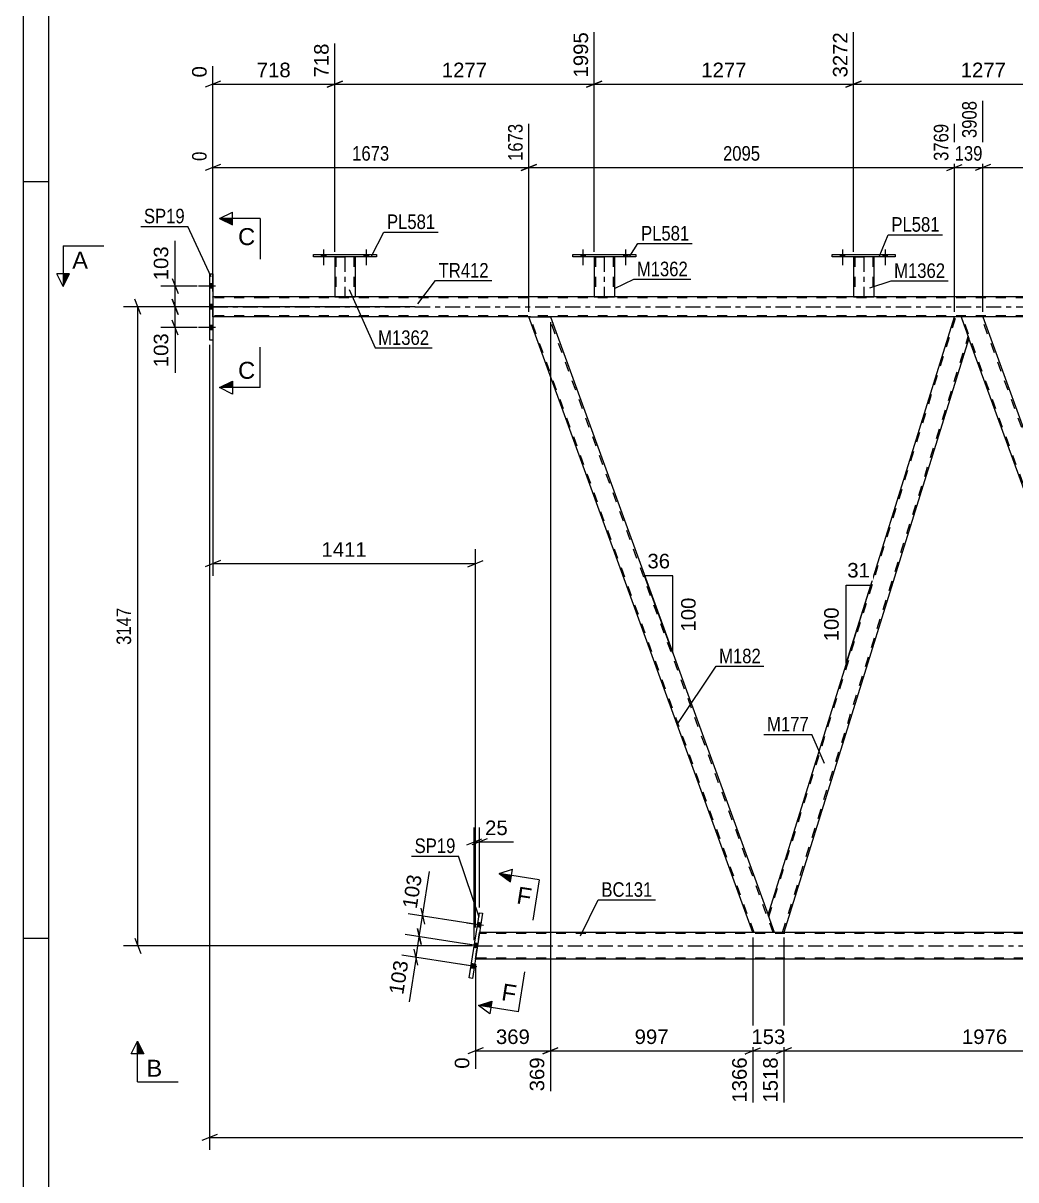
# Model space of a CAD drawing. Header units: millimetres. Extents: x 0 to 841, y 0 to 594.
# Drawn here: x 0 to 195.5, y 250.4 to 478.3 of the extents above; entities that cross this region are included whole.
import ezdxf

# ---------------------------------------------------------------- set-up
doc = ezdxf.new("R2010")
doc.units = ezdxf.units.MM
doc.linetypes.add('DXK_LINE_DOT2', pattern=[3.9198, 1.9599, -1.9599])
doc.linetypes.add('DXK_LINE_DOT3', pattern=[5.9187, 2.979, -0.9799, 0.9799, -0.9799])
doc.styles.add('Arial', font='ARIAL.TTF', dxfattribs={"height": 0.2})
doc.styles.add('Arial Narrow', font='ARIALN.TTF', dxfattribs={"height": 0.2})

# ---------------------------------------------------------------- blocks, each defined once
blk = doc.blocks.new('Unknown-203723749-1133')
at = {"color": 5, "linetype": 'Continuous'}
for p, q in [((0, 594), (0, 0)), ((5, 589), (5, 5)), ((5, 447), (0, 447)), ((5, 298), (0, 298))]:
    blk.add_line(p, q, dxfattribs=at)
blk = doc.blocks.new('Bolt-203723749-4645 - 4631')
at = {"linetype": 'Continuous'}
for points in [[(160.87, 432.24), (161.75, 432.24), (161.75, 432.72), (160.87, 432.72)], [(169.27, 432.24), (170.15, 432.24), (170.15, 432.72), (169.27, 432.72)]]:
    blk.add_hatch(color=1, dxfattribs=at).paths.add_polyline_path(points)
at = {"color": 1, "linetype": 'Continuous'}
for p, q in [((161.31, 433.72), (161.31, 430.6)), ((169.71, 433.72), (169.71, 430.6)), ((160.87, 432.72), (160.87, 432.24)), ((161.75, 432.72), (161.75, 432.24)), ((169.27, 432.72), (169.27, 432.24)), ((170.15, 432.72), (170.15, 432.24))]:
    blk.add_line(p, q, dxfattribs=at)
blk = doc.blocks.new('Part-203723749-5045 - 4631')
at = {"color": 2, "linetype": 'Continuous'}
for p, q in [((108.23, 432.24), (108.23, 432.72)), ((108.23, 432.72), (120.63, 432.72)), ((120.63, 432.24), (108.23, 432.24)), ((120.63, 432.72), (120.63, 432.24))]:
    blk.add_line(p, q, dxfattribs=at)
blk = doc.blocks.new('Bolt-203723749-4656 - 4631')
at = {"linetype": 'Continuous'}
for points in [[(58.71, 432.24), (59.59, 432.24), (59.59, 432.72), (58.71, 432.72)], [(67.11, 432.24), (67.99, 432.24), (67.99, 432.72), (67.11, 432.72)]]:
    blk.add_hatch(color=1, dxfattribs=at).paths.add_polyline_path(points)
at = {"color": 1, "linetype": 'Continuous'}
for p, q in [((59.15, 433.72), (59.15, 430.6)), ((67.55, 433.72), (67.55, 430.6)), ((58.71, 432.72), (58.71, 432.24)), ((59.59, 432.72), (59.59, 432.24)), ((67.11, 432.72), (67.11, 432.24)), ((67.99, 432.72), (67.99, 432.24))]:
    blk.add_line(p, q, dxfattribs=at)
blk = doc.blocks.new('Bolt-203723749-4659 - 4631')
at = {"linetype": 'Continuous'}
for points in [[(109.79, 432.24), (110.67, 432.24), (110.67, 432.72), (109.79, 432.72)], [(118.19, 432.24), (119.07, 432.24), (119.07, 432.72), (118.19, 432.72)]]:
    blk.add_hatch(color=1, dxfattribs=at).paths.add_polyline_path(points)
at = {"color": 1, "linetype": 'Continuous'}
for p, q in [((110.23, 433.72), (110.23, 430.6)), ((118.63, 433.72), (118.63, 430.6)), ((109.79, 432.72), (109.79, 432.24)), ((110.67, 432.72), (110.67, 432.24)), ((118.19, 432.72), (118.19, 432.24)), ((119.07, 432.72), (119.07, 432.24))]:
    blk.add_line(p, q, dxfattribs=at)
blk = doc.blocks.new('Bolt-203723749-4660 - 4631')
at = {"linetype": 'Continuous'}
for points in [[(109.79, 432.24), (110.67, 432.24), (110.67, 432.72), (109.79, 432.72)], [(118.19, 432.24), (119.07, 432.24), (119.07, 432.72), (118.19, 432.72)]]:
    blk.add_hatch(color=1, dxfattribs=at).paths.add_polyline_path(points)
at = {"color": 1, "linetype": 'Continuous'}
for p, q in [((110.23, 433.72), (110.23, 430.6)), ((118.63, 433.72), (118.63, 430.6)), ((109.79, 432.72), (109.79, 432.24)), ((110.67, 432.72), (110.67, 432.24)), ((118.19, 432.72), (118.19, 432.24)), ((119.07, 432.72), (119.07, 432.24))]:
    blk.add_line(p, q, dxfattribs=at)
blk = doc.blocks.new('Part-203723749-4756 - 4631')
at = {"color": 7, "linetype": 'DXK_LINE_DOT2'}
for p, q in [((89.05, 293.9), (89.87, 299.18)), ((765.41, 298.94), (89.84, 298.94)), ((765.41, 294.14), (89.08, 294.14))]:
    blk.add_line(p, q, dxfattribs=at)
at = {"color": 2, "linetype": 'Continuous'}
for p, q in [((224.34, 299.18), (89.87, 299.18)), ((224.34, 293.9), (89.05, 293.9))]:
    blk.add_line(p, q, dxfattribs=at)
at = {"color": 7, "linetype": 'DXK_LINE_DOT3'}
blk.add_line((89.46, 296.54), (765.41, 296.54), dxfattribs=at)
blk = doc.blocks.new('Bolt-203723749-4692 - 4631')
at = {"linetype": 'Continuous'}
for points in [[(58.71, 432.24), (59.59, 432.24), (59.59, 432.72), (58.71, 432.72)], [(67.11, 432.24), (67.99, 432.24), (67.99, 432.72), (67.11, 432.72)]]:
    blk.add_hatch(color=1, dxfattribs=at).paths.add_polyline_path(points)
at = {"color": 1, "linetype": 'Continuous'}
for p, q in [((59.15, 433.72), (59.15, 430.6)), ((67.55, 433.72), (67.55, 430.6)), ((58.71, 432.72), (58.71, 432.24)), ((59.59, 432.72), (59.59, 432.24)), ((67.11, 432.72), (67.11, 432.24)), ((67.99, 432.72), (67.99, 432.24))]:
    blk.add_line(p, q, dxfattribs=at)
blk = doc.blocks.new('Bolt-203723749-4770 - 4631')
at = {"linetype": 'Continuous'}
for points in [[(36.69, 426.94), (36.69, 426.06), (37.33, 426.06), (37.33, 426.94)], [(36.69, 426.94), (36.69, 426.06), (37.33, 426.06), (37.33, 426.94)], [(36.69, 426.94), (36.69, 426.06), (37.33, 426.06), (37.33, 426.94)], [(36.69, 422.84), (36.69, 421.96), (37.33, 421.96), (37.33, 422.84)], [(36.69, 422.84), (36.69, 421.96), (37.33, 421.96), (37.33, 422.84)], [(36.69, 418.74), (36.69, 417.86), (37.33, 417.86), (37.33, 418.74)], [(36.69, 418.74), (36.69, 417.86), (37.33, 417.86), (37.33, 418.74)], [(36.69, 418.74), (36.69, 417.86), (37.33, 417.86), (37.33, 418.74)]]:
    blk.add_hatch(color=1, dxfattribs=at).paths.add_polyline_path(points)
at = {"color": 1, "linetype": 'Continuous'}
for p, q in [((37.85, 426.5), (34.53, 426.5)), ((37.85, 426.5), (34.53, 426.5)), ((37.85, 426.5), (34.53, 426.5)), ((37.33, 426.94), (36.69, 426.94)), ((37.33, 426.94), (36.69, 426.94)), ((37.33, 426.94), (36.69, 426.94)), ((37.33, 426.06), (36.69, 426.06)), ((37.33, 426.06), (36.69, 426.06)), ((37.33, 426.06), (36.69, 426.06)), ((37.85, 422.4), (34.53, 422.4)), ((37.85, 422.4), (34.53, 422.4)), ((37.33, 422.84), (36.69, 422.84)), ((37.33, 422.84), (36.69, 422.84)), ((37.33, 421.96), (36.69, 421.96)), ((37.33, 421.96), (36.69, 421.96)), ((37.85, 418.3), (34.53, 418.3)), ((37.85, 418.3), (34.53, 418.3)), ((37.85, 418.3), (34.53, 418.3)), ((37.33, 418.74), (36.69, 418.74)), ((37.33, 418.74), (36.69, 418.74)), ((37.33, 418.74), (36.69, 418.74)), ((37.33, 417.86), (36.69, 417.86)), ((37.33, 417.86), (36.69, 417.86)), ((37.33, 417.86), (36.69, 417.86))]:
    blk.add_line(p, q, dxfattribs=at)
blk = doc.blocks.new('Part-203723749-4820 - 4631')
at = {"color": 2, "linetype": 'Continuous'}
for p, q in [((87.82, 290.22), (89.84, 303.06)), ((89.84, 303.06), (90.47, 302.96)), ((90.47, 302.96), (88.45, 290.12)), ((88.45, 290.12), (87.82, 290.22))]:
    blk.add_line(p, q, dxfattribs=at)
blk = doc.blocks.new('Bolt-203723749-4891 - 4631')
at = {"linetype": 'Continuous'}
for points in [[(89.53, 301.13), (89.4, 300.26), (90.03, 300.16), (90.16, 301.03)], [(89.53, 301.13), (89.4, 300.26), (90.03, 300.16), (90.16, 301.03)], [(89.53, 301.13), (89.4, 300.26), (90.03, 300.16), (90.16, 301.03)], [(88.9, 297.08), (88.76, 296.21), (89.39, 296.11), (89.53, 296.98)], [(88.9, 297.08), (88.76, 296.21), (89.39, 296.11), (89.53, 296.98)], [(88.26, 293.03), (88.12, 292.16), (88.76, 292.06), (88.89, 292.93)], [(88.26, 293.03), (88.12, 292.16), (88.76, 292.06), (88.89, 292.93)], [(88.26, 293.03), (88.12, 292.16), (88.76, 292.06), (88.89, 292.93)]]:
    blk.add_hatch(color=1, dxfattribs=at).paths.add_polyline_path(points)
at = {"color": 1, "linetype": 'Continuous'}
for p, q in [((90.61, 300.51), (87.33, 301.03)), ((90.61, 300.51), (87.33, 301.03)), ((90.61, 300.51), (87.33, 301.03)), ((90.16, 301.03), (89.53, 301.13)), ((90.16, 301.03), (89.53, 301.13)), ((90.16, 301.03), (89.53, 301.13)), ((90.03, 300.16), (89.4, 300.26)), ((90.03, 300.16), (89.4, 300.26)), ((90.03, 300.16), (89.4, 300.26)), ((89.97, 296.46), (86.69, 296.98)), ((89.97, 296.46), (86.69, 296.98)), ((89.39, 296.11), (88.76, 296.21)), ((89.39, 296.11), (88.76, 296.21)), ((89.53, 296.98), (88.9, 297.08)), ((89.53, 296.98), (88.9, 297.08)), ((89.34, 292.41), (86.06, 292.93)), ((89.34, 292.41), (86.06, 292.93)), ((89.34, 292.41), (86.06, 292.93)), ((88.76, 292.06), (88.12, 292.16)), ((88.76, 292.06), (88.12, 292.16)), ((88.76, 292.06), (88.12, 292.16)), ((88.89, 292.93), (88.26, 293.03)), ((88.89, 292.93), (88.26, 293.03)), ((88.89, 292.93), (88.26, 293.03))]:
    blk.add_line(p, q, dxfattribs=at)
blk = doc.blocks.new('Part-203723749-4900 - 4631')
at = {"color": 2, "linetype": 'Continuous'}
for p, q in [((188.94, 420.4), (184.68, 420.4)), ((188.94, 420.4), (231.3, 304.01)), ((227.05, 304.01), (186.23, 416.15))]:
    blk.add_line(p, q, dxfattribs=at)
at = {"color": 7, "linetype": 'DXK_LINE_DOT2'}
for p, q in [((184.68, 420.4), (186.23, 416.15)), ((229.06, 299.18), (184.94, 420.4)), ((232.81, 299.18), (188.68, 420.4)), ((228.8, 299.18), (227.05, 304.01)), ((233.06, 299.18), (231.3, 304.01)), ((233.06, 299.18), (228.8, 299.18))]:
    blk.add_line(p, q, dxfattribs=at)
blk = doc.blocks.new('Part-203723749-4916 - 4631')
at = {"color": 2, "linetype": 'Continuous'}
for p, q in [((143.67, 299.18), (99.55, 420.4)), ((99.55, 420.4), (103.81, 420.4)), ((103.81, 420.4), (146.66, 302.65))]:
    blk.add_line(p, q, dxfattribs=at)
at = {"color": 7, "linetype": 'DXK_LINE_DOT2'}
for p, q in [((143.93, 299.18), (99.8, 420.4)), ((147.67, 299.18), (103.55, 420.4)), ((147.93, 299.18), (146.66, 302.65)), ((147.93, 299.18), (143.67, 299.18))]:
    blk.add_line(p, q, dxfattribs=at)
blk = doc.blocks.new('Part-203723749-4921 - 4631')
at = {"color": 2, "linetype": 'Continuous'}
for p, q in [((146.66, 302.65), (183.37, 420.4)), ((184.68, 420.4), (183.37, 420.4)), ((184.68, 420.4), (186.23, 416.15)), ((186.23, 416.15), (149.77, 299.18)), ((147.93, 299.18), (146.66, 302.65))]:
    blk.add_line(p, q, dxfattribs=at)
at = {"color": 7, "linetype": 'DXK_LINE_DOT2'}
for p, q in [((146.8, 302.28), (183.62, 420.4)), ((149.52, 299.18), (186.09, 416.53)), ((149.77, 299.18), (147.93, 299.18))]:
    blk.add_line(p, q, dxfattribs=at)
blk = doc.blocks.new('Part-203723749-4957 - 4631')
at = {"color": 7, "linetype": 'DXK_LINE_DOT2'}
for p, q in [((163.51, 432.25), (167.51, 432.25)), ((163.51, 432.24), (163.51, 432.25)), ((163.51, 432.25), (163.51, 432.24)), ((163.75, 432.25), (163.75, 424.4)), ((167.27, 432.25), (167.27, 424.4)), ((167.51, 432.25), (167.51, 432.24)), ((167.51, 432.24), (167.51, 432.25)), ((167.25, 424.4), (167.21, 424.4)), ((167.21, 424.4), (167.25, 424.4)), ((167.27, 424.4), (167.25, 424.4)), ((167.25, 424.4), (167.27, 424.4))]:
    blk.add_line(p, q, dxfattribs=at)
at = {"color": 2, "linetype": 'Continuous'}
for p, q in [((163.51, 432.24), (163.51, 424.4)), ((167.51, 432.24), (167.51, 424.4)), ((163.51, 424.4), (167.51, 424.4))]:
    blk.add_line(p, q, dxfattribs=at)
at = {"color": 7, "linetype": 'DXK_LINE_DOT3'}
blk.add_line((165.51, 432.25), (165.51, 424.4), dxfattribs=at)
blk = doc.blocks.new('Part-203723749-4967 - 4631')
at = {"color": 2, "linetype": 'Continuous'}
for p, q in [((159.31, 432.24), (159.31, 432.72)), ((159.31, 432.72), (171.71, 432.72)), ((171.71, 432.24), (159.31, 432.24)), ((171.71, 432.72), (171.71, 432.24))]:
    blk.add_line(p, q, dxfattribs=at)
blk = doc.blocks.new('Part-203723749-4972 - 4631')
at = {"color": 7, "linetype": 'DXK_LINE_DOT2'}
for p, q in [((112.43, 432.25), (116.43, 432.25)), ((112.43, 432.24), (112.43, 432.25)), ((112.43, 432.25), (112.43, 432.24)), ((112.67, 432.25), (112.67, 424.4)), ((116.19, 432.25), (116.19, 424.4)), ((116.43, 432.25), (116.43, 432.24)), ((116.43, 432.24), (116.43, 432.25)), ((116.17, 424.4), (116.13, 424.4)), ((116.13, 424.4), (116.17, 424.4)), ((116.19, 424.4), (116.17, 424.4)), ((116.17, 424.4), (116.19, 424.4))]:
    blk.add_line(p, q, dxfattribs=at)
at = {"color": 2, "linetype": 'Continuous'}
for p, q in [((112.43, 432.24), (112.43, 424.4)), ((116.43, 432.24), (116.43, 424.4)), ((112.43, 424.4), (116.43, 424.4))]:
    blk.add_line(p, q, dxfattribs=at)
at = {"color": 7, "linetype": 'DXK_LINE_DOT3'}
blk.add_line((114.43, 432.25), (114.43, 424.4), dxfattribs=at)
blk = doc.blocks.new('Part-203723749-5007 - 4631')
at = {"color": 2, "linetype": 'Continuous'}
for p, q in [((57.15, 432.24), (57.15, 432.72)), ((57.15, 432.72), (69.55, 432.72)), ((69.55, 432.24), (57.15, 432.24)), ((69.55, 432.72), (69.55, 432.24))]:
    blk.add_line(p, q, dxfattribs=at)
blk = doc.blocks.new('Part-203723749-5012 - 4631')
at = {"color": 2, "linetype": 'Continuous'}
for p, q in [((36.69, 428.9), (37.33, 428.9)), ((36.69, 428.9), (36.69, 415.9)), ((37.33, 428.9), (37.33, 415.9)), ((36.69, 415.9), (37.33, 415.9))]:
    blk.add_line(p, q, dxfattribs=at)
blk = doc.blocks.new('Bolt-203723749-5034 - 4631')
at = {"linetype": 'Continuous'}
for points in [[(160.87, 432.24), (161.75, 432.24), (161.75, 432.72), (160.87, 432.72)], [(169.27, 432.24), (170.15, 432.24), (170.15, 432.72), (169.27, 432.72)]]:
    blk.add_hatch(color=1, dxfattribs=at).paths.add_polyline_path(points)
at = {"color": 1, "linetype": 'Continuous'}
for p, q in [((161.31, 433.72), (161.31, 430.6)), ((169.71, 433.72), (169.71, 430.6)), ((160.87, 432.72), (160.87, 432.24)), ((161.75, 432.72), (161.75, 432.24)), ((169.27, 432.72), (169.27, 432.24)), ((170.15, 432.72), (170.15, 432.24))]:
    blk.add_line(p, q, dxfattribs=at)
blk = doc.blocks.new('Part-203723749-5050 - 4631')
at = {"color": 7, "linetype": 'DXK_LINE_DOT2'}
for p, q in [((61.35, 432.25), (65.35, 432.25)), ((61.35, 432.24), (61.35, 432.25)), ((61.35, 432.25), (61.35, 432.24)), ((61.59, 432.25), (61.59, 424.4)), ((65.11, 432.25), (65.11, 424.4)), ((65.35, 432.25), (65.35, 432.24)), ((65.35, 432.24), (65.35, 432.25)), ((65.09, 424.4), (65.05, 424.4)), ((65.05, 424.4), (65.09, 424.4)), ((65.11, 424.4), (65.09, 424.4)), ((65.09, 424.4), (65.11, 424.4))]:
    blk.add_line(p, q, dxfattribs=at)
at = {"color": 2, "linetype": 'Continuous'}
for p, q in [((61.35, 432.24), (61.35, 424.4)), ((65.35, 432.24), (65.35, 424.4)), ((61.35, 424.4), (65.35, 424.4))]:
    blk.add_line(p, q, dxfattribs=at)
at = {"color": 7, "linetype": 'DXK_LINE_DOT3'}
blk.add_line((63.35, 432.25), (63.35, 424.4), dxfattribs=at)
blk = doc.blocks.new('Part-203723749-5067 - 4631')
at = {"color": 2, "linetype": 'Continuous'}
for p, q in [((47.45, 424.4), (37.33, 424.4)), ((754.01, 424.4), (47.55, 424.4)), ((47.45, 420.4), (37.33, 420.4)), ((99.55, 420.4), (47.55, 420.4)), ((183.37, 420.4), (103.81, 420.4)), ((268.5, 420.4), (188.94, 420.4))]:
    blk.add_line(p, q, dxfattribs=at)
at = {"color": 7, "linetype": 'DXK_LINE_DOT2'}
for p, q in [((37.33, 420.4), (37.33, 424.4)), ((47.45, 424.16), (37.33, 424.16)), ((754.01, 424.16), (47.55, 424.16)), ((47.45, 420.64), (37.33, 420.64)), ((754.01, 420.64), (47.55, 420.64)), ((103.81, 420.4), (99.55, 420.4)), ((188.94, 420.4), (183.37, 420.4))]:
    blk.add_line(p, q, dxfattribs=at)
at = {"color": 7, "linetype": 'DXK_LINE_DOT3'}
for p, q in [((37.33, 422.4), (47.45, 422.4)), ((47.55, 422.4), (754.01, 422.4))]:
    blk.add_line(p, q, dxfattribs=at)
blk = doc.blocks.new('StraightDimension-203723749-6029 - 4631')
at = {"color": 7, "linetype": 'Continuous'}
for p, q in [((103.81, 419.4), (103.81, 267.88)), ((89.05, 292.9), (89.05, 272.33)), ((90.55, 276.45), (87.55, 275.25)), ((89.05, 275.85), (103.81, 275.85)), ((102.31, 275.25), (105.31, 276.45))]:
    blk.add_line(p, q, dxfattribs=at)
at = {"color": 0}
blk.add_wipeout([(100.36, 276.6), (100.36, 280.8), (92.49, 280.8), (92.49, 276.6)], dxfattribs=at)
at = {"color": 0, "linetype": 'Continuous'}
for points in [[(88.45, 275.15), (84.25, 275.15), (84.25, 271.73), (88.45, 271.73)], [(103.21, 275.15), (99.01, 275.15), (99.01, 267.28), (103.21, 267.28)]]:
    blk.add_wipeout(points, dxfattribs=at)
at = {"color": 3, "style": 'Arial'}
blk.add_text('369', height=2.865, dxfattribs=at).set_placement((93.09, 277.2))
at = {"color": 3, "linetype": 'Continuous', "style": 'Arial'}
for s, height, p in [('0', 2.87, (87.85, 272.33)), ('369', 2.865, (102.61, 267.88))]:
    blk.add_text(s, height=height, rotation=90.0002, dxfattribs=at).set_placement(p)
blk = doc.blocks.new('StraightDimension-203723749-6184 - 4631')
at = {"color": 7, "linetype": 'Continuous'}
for p, q in [((87.84, 296.8), (75.19, 298.78)), ((77.64, 299.92), (78.36, 296.77)), ((77.37, 294.29), (78, 298.34)), ((87.2, 292.75), (74.55, 294.73)), ((77.73, 292.72), (77.01, 295.87))]:
    blk.add_line(p, q, dxfattribs=at)
at = {"color": 0}
blk.add_wipeout([(76.54, 293.89), (72.4, 294.54), (71.17, 286.77), (75.32, 286.11)], dxfattribs=at)
at = {"color": 7, "linetype": 'Continuous'}
blk.add_line((77.37, 294.29), (75.98, 285.48), dxfattribs=at)
blk.add_line((77.37, 294.29), (75.98, 285.48), dxfattribs=at)
at = {"color": 3, "style": 'Arial'}
blk.add_text('103', height=2.865, rotation=81.0735, dxfattribs=at).set_placement((74.82, 286.8))
blk = doc.blocks.new('StraightDimension-203723749-5565 - 4631')
at = {"color": 7, "linetype": 'Continuous'}
for p, q in [((188.94, 421.4), (188.94, 462.96)), ((268.5, 421.4), (268.5, 458.46)), ((190.44, 450.44), (187.44, 449.24)), ((188.94, 449.84), (268.5, 449.84)), ((267, 449.24), (270, 450.44))]:
    blk.add_line(p, q, dxfattribs=at)
at = {"color": 0, "linetype": 'Continuous'}
blk.add_wipeout([(267.9, 459.06), (263.7, 459.06), (263.7, 450.54), (267.9, 450.54)], dxfattribs=at)
at = {"color": 0}
blk.add_wipeout([(232.98, 450.59), (232.98, 454.79), (224.46, 454.79), (224.46, 450.59)], dxfattribs=at)
at = {"color": 3, "linetype": 'Continuous', "style": 'Arial Narrow'}
blk.add_text('5897', height=2.863, rotation=90.0002, dxfattribs=at).set_placement((267.3, 451.14))
at = {"color": 3, "style": 'Arial Narrow'}
blk.add_text('1989', height=2.863, dxfattribs=at).set_placement((225.06, 451.19))
blk = doc.blocks.new('StraightDimension-203723749-6197 - 4631')
at = {"color": 7, "linetype": 'Continuous'}
for p, q in [((78.28, 303.97), (79, 300.82)), ((88.48, 300.85), (75.82, 302.84)), ((78, 298.34), (78.64, 302.39)), ((87.84, 296.8), (75.19, 298.78)), ((78.36, 296.77), (77.64, 299.92))]:
    blk.add_line(p, q, dxfattribs=at)
at = {"color": 0}
blk.add_wipeout([(79.2, 310.8), (75.05, 311.46), (73.83, 303.68), (77.98, 303.03)], dxfattribs=at)
at = {"color": 7, "linetype": 'Continuous'}
blk.add_line((78.64, 302.39), (80.02, 311.21), dxfattribs=at)
blk.add_line((78.64, 302.39), (80.02, 311.21), dxfattribs=at)
at = {"color": 3, "style": 'Arial'}
blk.add_text('103', height=2.865, rotation=81.0735, dxfattribs=at).set_placement((77.48, 303.71))
blk = doc.blocks.new('StraightDimension-203723749-6005 - 4631')
at = {"color": 7, "linetype": 'Continuous'}
for p, q in [((103.81, 419.4), (103.81, 267.88)), ((143.67, 298.18), (143.67, 265.66)), ((105.31, 276.45), (102.31, 275.25)), ((103.81, 275.85), (143.67, 275.85)), ((142.17, 275.25), (145.17, 276.45))]:
    blk.add_line(p, q, dxfattribs=at)
at = {"color": 0}
blk.add_wipeout([(127.67, 276.6), (127.67, 280.8), (119.8, 280.8), (119.8, 276.6)], dxfattribs=at)
at = {"color": 0, "linetype": 'Continuous'}
blk.add_wipeout([(143.07, 275.15), (138.87, 275.15), (138.87, 265.06), (143.07, 265.06)], dxfattribs=at)
at = {"color": 3, "style": 'Arial'}
blk.add_text('997', height=2.865, dxfattribs=at).set_placement((120.4, 277.2))
at = {"color": 3, "linetype": 'Continuous', "style": 'Arial'}
blk.add_text('1366', height=2.865, rotation=90.0002, dxfattribs=at).set_placement((142.47, 265.66))
blk = doc.blocks.new('StraightDimension-203723749-6069 - 4631')
at = {"color": 7, "linetype": 'Continuous'}
for p, q in [((37.33, 419.4), (37.33, 369.42)), ((89.05, 300.18), (89.05, 374.67)), ((38.83, 372.42), (35.83, 371.22)), ((37.33, 371.82), (89.05, 371.82)), ((87.55, 371.22), (90.55, 372.42))]:
    blk.add_line(p, q, dxfattribs=at)
at = {"color": 0}
blk.add_wipeout([(68.23, 372.57), (68.23, 376.77), (58.14, 376.77), (58.14, 372.57)], dxfattribs=at)
at = {"color": 3, "style": 'Arial'}
blk.add_text('1411', height=2.865, dxfattribs=at).set_placement((58.74, 373.17))
blk = doc.blocks.new('StraightDimension-203723749-6058 - 4631')
at = {"color": 7, "linetype": 'Continuous'}
for p, q in [((36.69, 414.9), (36.69, 256.38)), ((38.19, 259.38), (35.19, 258.18)), ((36.69, 258.78), (775.63, 258.78))]:
    blk.add_line(p, q, dxfattribs=at)
blk = doc.blocks.new('StraightDimension-203723749-5133 - 4631')
at = {"color": 7, "linetype": 'Continuous'}
for p, q in [((112.43, 433.25), (112.43, 476.48)), ((61.35, 433.25), (61.35, 474.26)), ((62.85, 466.88), (59.85, 465.68)), ((61.35, 466.28), (112.43, 466.28)), ((110.93, 465.68), (113.93, 466.88))]:
    blk.add_line(p, q, dxfattribs=at)
at = {"color": 0, "linetype": 'Continuous'}
blk.add_wipeout([(111.83, 477.08), (107.63, 477.08), (107.63, 466.98), (111.83, 466.98)], dxfattribs=at)
at = {"color": 0}
blk.add_wipeout([(91.94, 467.03), (91.94, 471.23), (81.84, 471.23), (81.84, 467.03)], dxfattribs=at)
at = {"color": 3, "linetype": 'Continuous', "style": 'Arial'}
blk.add_text('1995', height=2.865, rotation=90.0002, dxfattribs=at).set_placement((111.23, 467.58))
at = {"color": 3, "style": 'Arial'}
blk.add_text('1277', height=2.865, dxfattribs=at).set_placement((82.44, 467.63))
blk = doc.blocks.new('StraightDimension-203723749-5613 - 4631')
at = {"color": 7, "linetype": 'Continuous'}
for p, q in [((99.55, 421.4), (99.55, 458.46)), ((183.37, 421.4), (183.37, 458.46)), ((101.05, 450.44), (98.05, 449.24)), ((99.55, 449.84), (183.37, 449.84)), ((181.87, 449.24), (184.87, 450.44))]:
    blk.add_line(p, q, dxfattribs=at)
at = {"color": 0, "linetype": 'Continuous'}
blk.add_wipeout([(182.77, 459.06), (178.57, 459.06), (178.57, 450.54), (182.77, 450.54)], dxfattribs=at)
at = {"color": 0}
blk.add_wipeout([(145.71, 450.59), (145.71, 454.79), (137.2, 454.79), (137.2, 450.59)], dxfattribs=at)
at = {"color": 3, "linetype": 'Continuous', "style": 'Arial Narrow'}
blk.add_text('3769', height=2.863, rotation=90.0002, dxfattribs=at).set_placement((182.17, 451.14))
at = {"color": 3, "style": 'Arial Narrow'}
blk.add_text('2095', height=2.863, dxfattribs=at).set_placement((137.8, 451.19))
blk = doc.blocks.new('StraightDimension-203723749-5123 - 4631')
at = {"color": 7, "linetype": 'Continuous'}
for p, q in [((61.35, 433.25), (61.35, 474.26)), ((37.33, 425.4), (37.33, 469.81)), ((38.83, 466.88), (35.83, 465.68)), ((37.33, 466.28), (61.35, 466.28)), ((59.85, 465.68), (62.85, 466.88))]:
    blk.add_line(p, q, dxfattribs=at)
at = {"color": 0, "linetype": 'Continuous'}
for points in [[(60.75, 474.86), (56.55, 474.86), (56.55, 466.98), (60.75, 466.98)], [(36.73, 470.41), (32.53, 470.41), (32.53, 466.98), (36.73, 466.98)]]:
    blk.add_wipeout(points, dxfattribs=at)
at = {"color": 0}
blk.add_wipeout([(53.27, 467.03), (53.27, 471.23), (45.4, 471.23), (45.4, 467.03)], dxfattribs=at)
at = {"color": 3, "linetype": 'Continuous', "style": 'Arial'}
for s, height, p in [('718', 2.865, (60.15, 467.58)), ('0', 2.87, (36.13, 467.58))]:
    blk.add_text(s, height=height, rotation=90.0002, dxfattribs=at).set_placement(p)
at = {"color": 3, "style": 'Arial'}
blk.add_text('718', height=2.865, dxfattribs=at).set_placement((46, 467.63))
blk = doc.blocks.new('StraightDimension-203723749-5143 - 4631')
at = {"color": 7, "linetype": 'Continuous'}
for p, q in [((112.43, 433.25), (112.43, 476.48)), ((163.51, 433.25), (163.51, 476.48)), ((113.93, 466.88), (110.93, 465.68)), ((112.43, 466.28), (163.51, 466.28)), ((162.01, 465.68), (165.01, 466.88))]:
    blk.add_line(p, q, dxfattribs=at)
at = {"color": 0, "linetype": 'Continuous'}
blk.add_wipeout([(162.91, 477.08), (158.71, 477.08), (158.71, 466.98), (162.91, 466.98)], dxfattribs=at)
at = {"color": 0}
blk.add_wipeout([(143.02, 467.03), (143.02, 471.23), (132.92, 471.23), (132.92, 467.03)], dxfattribs=at)
at = {"color": 3, "linetype": 'Continuous', "style": 'Arial'}
blk.add_text('3272', height=2.865, rotation=90.0002, dxfattribs=at).set_placement((162.31, 467.58))
at = {"color": 3, "style": 'Arial'}
blk.add_text('1277', height=2.865, dxfattribs=at).set_placement((133.52, 467.63))
blk = doc.blocks.new('StraightDimension-203723749-5153 - 4631')
at = {"color": 7, "linetype": 'Continuous'}
for p, q in [((163.51, 433.25), (163.51, 476.48)), ((214.59, 433.25), (214.59, 476.48)), ((165.01, 466.88), (162.01, 465.68)), ((163.51, 466.28), (214.59, 466.28)), ((213.09, 465.68), (216.09, 466.88))]:
    blk.add_line(p, q, dxfattribs=at)
at = {"color": 0, "linetype": 'Continuous'}
blk.add_wipeout([(213.99, 477.08), (209.79, 477.08), (209.79, 466.98), (213.99, 466.98)], dxfattribs=at)
at = {"color": 0}
blk.add_wipeout([(194.1, 467.03), (194.1, 471.23), (184, 471.23), (184, 467.03)], dxfattribs=at)
at = {"color": 3, "linetype": 'Continuous', "style": 'Arial'}
blk.add_text('4549', height=2.865, rotation=90.0002, dxfattribs=at).set_placement((213.39, 467.58))
at = {"color": 3, "style": 'Arial'}
blk.add_text('1277', height=2.865, dxfattribs=at).set_placement((184.6, 467.63))
blk = doc.blocks.new('AngleDimension-203723749-10825 - 4631')
at = {"color": 7, "linetype": 'Continuous'}
for p, q in [((125.95, 359.55), (122.37, 369.39)), ((127.91, 369.39), (122.37, 369.39)), ((127.91, 354.17), (122.37, 369.39)), ((127.91, 354.17), (127.91, 369.39))]:
    blk.add_line(p, q, dxfattribs=at)
at = {"color": 0}
for points in [[(127.97, 370.29), (127.97, 374.49), (122.32, 374.49), (122.32, 370.29)], [(133.01, 365.71), (128.81, 365.71), (128.81, 357.84), (133.01, 357.84)]]:
    blk.add_wipeout(points, dxfattribs=at)
at = {"color": 3, "style": 'Arial'}
blk.add_text('36', height=2.865, dxfattribs=at).set_placement((122.92, 370.89))
blk.add_text('100', height=2.865, rotation=90.0002, dxfattribs=at).set_placement((132.41, 358.44))
blk = doc.blocks.new('StraightDimension-203723749-5589 - 4631')
at = {"color": 7, "linetype": 'Continuous'}
for p, q in [((188.94, 421.4), (188.94, 462.96)), ((183.37, 421.4), (183.37, 458.46)), ((181.87, 449.24), (184.87, 450.44)), ((183.37, 449.84), (188.94, 449.84)), ((190.44, 450.44), (187.44, 449.24))]:
    blk.add_line(p, q, dxfattribs=at)
at = {"color": 0}
blk.add_wipeout([(189.49, 450.59), (189.49, 454.79), (182.81, 454.79), (182.81, 450.59)], dxfattribs=at)
at = {"color": 0, "linetype": 'Continuous'}
blk.add_wipeout([(188.34, 463.56), (184.14, 463.56), (184.14, 455.04), (188.34, 455.04)], dxfattribs=at)
at = {"color": 3, "linetype": 'Continuous', "style": 'Arial Narrow'}
blk.add_text('3908', height=2.863, rotation=90.0002, dxfattribs=at).set_placement((187.74, 455.64))
at = {"color": 3, "style": 'Arial Narrow'}
blk.add_text('139', height=2.863, dxfattribs=at).set_placement((183.41, 451.19))
blk = doc.blocks.new('StraightDimension-203723749-5630 - 4631')
at = {"color": 7, "linetype": 'Continuous'}
for p, q in [((99.55, 421.4), (99.55, 458.46)), ((37.33, 425.4), (37.33, 452.97)), ((38.83, 450.44), (35.83, 449.24)), ((37.33, 449.84), (99.55, 449.84)), ((98.05, 449.24), (101.05, 450.44))]:
    blk.add_line(p, q, dxfattribs=at)
at = {"color": 0, "linetype": 'Continuous'}
for points in [[(98.95, 459.06), (94.75, 459.06), (94.75, 450.54), (98.95, 450.54)], [(36.73, 453.57), (32.53, 453.57), (32.53, 450.54), (36.73, 450.54)]]:
    blk.add_wipeout(points, dxfattribs=at)
at = {"color": 0}
blk.add_wipeout([(72.7, 450.59), (72.7, 454.79), (64.18, 454.79), (64.18, 450.59)], dxfattribs=at)
at = {"color": 3, "linetype": 'Continuous', "style": 'Arial Narrow'}
for s, height, p in [('1673', 2.863, (98.35, 451.14)), ('0', 2.86, (36.13, 451.14))]:
    blk.add_text(s, height=height, rotation=90.0002, dxfattribs=at).set_placement(p)
at = {"color": 3, "style": 'Arial Narrow'}
blk.add_text('1673', height=2.863, dxfattribs=at).set_placement((64.78, 451.19))
blk = doc.blocks.new('StraightDimension-203723749-5957 - 4631')
at = {"color": 7, "linetype": 'Continuous'}
for p, q in [((149.77, 298.18), (149.77, 265.66)), ((228.8, 298.18), (228.8, 265.66)), ((151.27, 276.45), (148.27, 275.25)), ((149.77, 275.85), (228.8, 275.85)), ((227.3, 275.25), (230.3, 276.45))]:
    blk.add_line(p, q, dxfattribs=at)
at = {"color": 0}
blk.add_wipeout([(194.33, 276.6), (194.33, 280.8), (184.24, 280.8), (184.24, 276.6)], dxfattribs=at)
at = {"color": 0, "linetype": 'Continuous'}
blk.add_wipeout([(228.2, 275.15), (224, 275.15), (224, 265.06), (228.2, 265.06)], dxfattribs=at)
at = {"color": 3, "style": 'Arial'}
blk.add_text('1976', height=2.865, dxfattribs=at).set_placement((184.84, 277.2))
at = {"color": 3, "linetype": 'Continuous', "style": 'Arial'}
blk.add_text('3494', height=2.865, rotation=90.0002, dxfattribs=at).set_placement((227.6, 265.66))
blk = doc.blocks.new('StraightDimension-203723749-5981 - 4631')
at = {"color": 7, "linetype": 'Continuous'}
for p, q in [((143.67, 298.18), (143.67, 265.66)), ((149.77, 298.18), (149.77, 265.66)), ((142.17, 275.25), (145.17, 276.45)), ((143.67, 275.85), (149.77, 275.85)), ((151.27, 276.45), (148.27, 275.25))]:
    blk.add_line(p, q, dxfattribs=at)
at = {"color": 0}
blk.add_wipeout([(150.66, 276.6), (150.66, 280.8), (142.79, 280.8), (142.79, 276.6)], dxfattribs=at)
at = {"color": 0, "linetype": 'Continuous'}
blk.add_wipeout([(149.17, 275.15), (144.97, 275.15), (144.97, 265.06), (149.17, 265.06)], dxfattribs=at)
at = {"color": 3, "style": 'Arial'}
blk.add_text('153', height=2.865, dxfattribs=at).set_placement((143.39, 277.2))
at = {"color": 3, "linetype": 'Continuous', "style": 'Arial'}
blk.add_text('1518', height=2.865, rotation=90.0002, dxfattribs=at).set_placement((148.57, 265.66))
blk = doc.blocks.new('AngleDimension-203723749-6047 - 4631')
at = {"color": 7, "linetype": 'Continuous'}
for p, q in [((162.08, 367.59), (166.9, 367.59)), ((162.08, 352.13), (166.9, 367.59)), ((162.08, 352.13), (162.08, 367.59)), ((163.4, 356.36), (166.9, 367.59))]:
    blk.add_line(p, q, dxfattribs=at)
at = {"color": 0}
for points in [[(167.32, 368.49), (167.32, 372.69), (161.67, 372.69), (161.67, 368.49)], [(161.18, 363.79), (156.98, 363.79), (156.98, 355.92), (161.18, 355.92)]]:
    blk.add_wipeout(points, dxfattribs=at)
at = {"color": 3, "style": 'Arial'}
blk.add_text('31', height=2.865, dxfattribs=at).set_placement((162.27, 369.09))
blk.add_text('100', height=2.865, rotation=90.0002, dxfattribs=at).set_placement((160.58, 356.52))
blk = doc.blocks.new('StraightDimension-203723749-6211 - 4631')
at = {"color": 7, "linetype": 'Continuous'}
for p, q in [((88.83, 297.64), (88.83, 319.85)), ((89.84, 304.06), (89.84, 319.85)), ((87.33, 316.4), (90.33, 317.6)), ((91.34, 317.6), (88.34, 316.4)), ((88.83, 317), (89.84, 317))]:
    blk.add_line(p, q, dxfattribs=at)
at = {"color": 0}
blk.add_wipeout([(96.01, 317.75), (96.01, 321.95), (90.36, 321.95), (90.36, 317.75)], dxfattribs=at)
at = {"color": 7, "linetype": 'Continuous'}
blk.add_line((89.84, 317), (96.53, 317), dxfattribs=at)
blk.add_line((89.84, 317), (96.53, 317), dxfattribs=at)
at = {"color": 3, "style": 'Arial'}
blk.add_text('25', height=2.865, dxfattribs=at).set_placement((90.96, 318.35))
blk = doc.blocks.new('StraightDimension-203723749-9208 - 4631')
at = {"color": 7, "linetype": 'Continuous'}
for p, q in [((29.33, 423.9), (30.53, 420.9)), ((34.29, 422.4), (27.08, 422.4)), ((29.93, 418.3), (29.93, 422.4)), ((30.53, 416.8), (29.33, 419.8)), ((34.29, 418.3), (27.08, 418.3))]:
    blk.add_line(p, q, dxfattribs=at)
at = {"color": 0}
blk.add_wipeout([(29.18, 417.78), (24.98, 417.78), (24.98, 409.91), (29.18, 409.91)], dxfattribs=at)
at = {"color": 7, "linetype": 'Continuous'}
blk.add_line((29.93, 418.3), (29.93, 409.38), dxfattribs=at)
blk.add_line((29.93, 418.3), (29.93, 409.38), dxfattribs=at)
at = {"color": 3, "style": 'Arial'}
blk.add_text('103', height=2.865, rotation=90.0002, dxfattribs=at).set_placement((28.58, 410.51))
blk = doc.blocks.new('StraightDimension-203723749-9210 - 4631')
at = {"color": 7, "linetype": 'Continuous'}
for p, q in [((34.29, 426.5), (27.08, 426.5)), ((29.33, 428), (30.53, 425)), ((29.93, 422.4), (29.93, 426.5)), ((30.53, 420.9), (29.33, 423.9)), ((34.29, 422.4), (27.08, 422.4))]:
    blk.add_line(p, q, dxfattribs=at)
at = {"color": 0}
blk.add_wipeout([(29.18, 434.9), (24.98, 434.9), (24.98, 427.03), (29.18, 427.03)], dxfattribs=at)
at = {"color": 7, "linetype": 'Continuous'}
blk.add_line((29.93, 426.5), (29.93, 435.42), dxfattribs=at)
blk.add_line((29.93, 426.5), (29.93, 435.42), dxfattribs=at)
at = {"color": 3, "style": 'Arial'}
blk.add_text('103', height=2.865, rotation=90.0002, dxfattribs=at).set_placement((28.58, 427.63))
blk = doc.blocks.new('StraightDimension-203723749-10326 - 4631')
at = {"color": 7, "linetype": 'Continuous'}
for p, q in [((23.2, 420.9), (22, 423.9)), ((77.2, 422.4), (19.75, 422.4)), ((22.6, 296.54), (22.6, 422.4)), ((88.46, 296.54), (19.75, 296.54)), ((22, 298.04), (23.2, 295.04))]:
    blk.add_line(p, q, dxfattribs=at)
at = {"color": 0}
blk.add_wipeout([(21.85, 363.73), (17.65, 363.73), (17.65, 355.22), (21.85, 355.22)], dxfattribs=at)
at = {"color": 3, "style": 'Arial Narrow'}
blk.add_text('3147', height=2.863, rotation=90.0002, dxfattribs=at).set_placement((21.25, 355.82))
blk = doc.blocks.new('Mark-203723749-5041 - 4631')
at = {"color": 0}
blk.add_wipeout([(131.16, 435.46), (131.16, 438.46), (121.66, 438.46), (121.66, 435.46)], dxfattribs=at)
blk.add_wipeout([(131.16, 435.46), (131.16, 438.46), (121.66, 438.46), (121.66, 435.46)], dxfattribs=at)
at = {"color": 30, "linetype": 'Continuous'}
for p, q in [((119.46, 432.4), (121.06, 434.86)), ((121.06, 434.86), (131.76, 434.86))]:
    blk.add_line(p, q, dxfattribs=at)
at = {"color": 3, "style": 'Arial Narrow'}
blk.add_text('PL581', height=2.863, dxfattribs=at).set_placement((121.66, 435.46))
blk = doc.blocks.new('Mark-203723749-4752 - 4631')
at = {"color": 0}
blk.add_wipeout([(123.9, 306.2), (123.9, 309.2), (113.85, 309.2), (113.85, 306.2)], dxfattribs=at)
blk.add_wipeout([(123.9, 306.2), (123.9, 309.2), (113.85, 309.2), (113.85, 306.2)], dxfattribs=at)
at = {"color": 30, "linetype": 'Continuous'}
for p, q in [((109.73, 298.53), (113.25, 305.6)), ((113.25, 305.6), (124.5, 305.6))]:
    blk.add_line(p, q, dxfattribs=at)
at = {"color": 3, "style": 'Arial Narrow'}
blk.add_text('BC131', height=2.863, dxfattribs=at).set_placement((113.85, 306.2))
blk = doc.blocks.new('Mark-203723749-4816 - 4631')
at = {"color": 0}
blk.add_wipeout([(85.12, 314.82), (85.12, 317.82), (77.08, 317.82), (77.08, 314.82)], dxfattribs=at)
blk.add_wipeout([(85.12, 314.82), (85.12, 317.82), (77.08, 317.82), (77.08, 314.82)], dxfattribs=at)
at = {"color": 30, "linetype": 'Continuous'}
for p in [(76.48, 314.22), (89.76, 302.21)]:
    blk.add_line(p, (85.72, 314.22), dxfattribs=at)
at = {"color": 3, "style": 'Arial Narrow'}
blk.add_text('SP19', height=2.863, dxfattribs=at).set_placement((77.08, 314.82))
blk = doc.blocks.new('Mark-203723749-4968 - 4631')
at = {"color": 0}
blk.add_wipeout([(130.88, 428.43), (130.88, 431.43), (120.83, 431.43), (120.83, 428.43)], dxfattribs=at)
blk.add_wipeout([(130.88, 428.43), (130.88, 431.43), (120.83, 431.43), (120.83, 428.43)], dxfattribs=at)
at = {"color": 30, "linetype": 'Continuous'}
for p, q in [((116.43, 426.04), (120.23, 427.83)), ((120.23, 427.83), (131.48, 427.83))]:
    blk.add_line(p, q, dxfattribs=at)
at = {"color": 3, "style": 'Arial Narrow'}
blk.add_text('M1362', height=2.863, dxfattribs=at).set_placement((120.83, 428.43))
blk = doc.blocks.new('Mark-203723749-4912 - 4631')
at = {"color": 0}
blk.add_wipeout([(145.25, 352.2), (145.25, 355.2), (137.03, 355.2), (137.03, 352.2)], dxfattribs=at)
blk.add_wipeout([(145.25, 352.2), (145.25, 355.2), (137.03, 355.2), (137.03, 352.2)], dxfattribs=at)
at = {"color": 30, "linetype": 'Continuous'}
for p, q in [((128.77, 340.13), (136.43, 351.6)), ((136.43, 351.6), (145.85, 351.6))]:
    blk.add_line(p, q, dxfattribs=at)
at = {"color": 3, "style": 'Arial Narrow'}
blk.add_text('M182', height=2.863, dxfattribs=at).set_placement((137.03, 352.2))
blk = doc.blocks.new('Mark-203723749-4917 - 4631')
at = {"color": 0}
blk.add_wipeout([(154.69, 338.77), (154.69, 341.77), (146.47, 341.77), (146.47, 338.77)], dxfattribs=at)
blk.add_wipeout([(154.69, 338.77), (154.69, 341.77), (146.47, 341.77), (146.47, 338.77)], dxfattribs=at)
at = {"color": 30, "linetype": 'Continuous'}
for p in [(145.87, 338.17), (157.77, 332.47)]:
    blk.add_line(p, (155.29, 338.17), dxfattribs=at)
at = {"color": 3, "style": 'Arial Narrow'}
blk.add_text('M177', height=2.863, dxfattribs=at).set_placement((146.47, 338.77))
blk = doc.blocks.new('Mark-203723749-4953 - 4631')
at = {"color": 0}
blk.add_wipeout([(181.54, 428.1), (181.54, 431.1), (171.49, 431.1), (171.49, 428.1)], dxfattribs=at)
blk.add_wipeout([(181.54, 428.1), (181.54, 431.1), (171.49, 431.1), (171.49, 428.1)], dxfattribs=at)
at = {"color": 30, "linetype": 'Continuous'}
for p, q in [((166.74, 426.17), (170.89, 427.5)), ((170.89, 427.5), (182.14, 427.5))]:
    blk.add_line(p, q, dxfattribs=at)
at = {"color": 3, "style": 'Arial Narrow'}
blk.add_text('M1362', height=2.863, dxfattribs=at).set_placement((171.49, 428.1))
blk = doc.blocks.new('Mark-203723749-4963 - 4631')
at = {"color": 0}
blk.add_wipeout([(180.45, 437.2), (180.45, 440.2), (170.95, 440.2), (170.95, 437.2)], dxfattribs=at)
blk.add_wipeout([(180.45, 437.2), (180.45, 440.2), (170.95, 440.2), (170.95, 437.2)], dxfattribs=at)
at = {"color": 30, "linetype": 'Continuous'}
for p, q in [((168.54, 432.24), (170.35, 436.6)), ((170.35, 436.6), (181.05, 436.6))]:
    blk.add_line(p, q, dxfattribs=at)
at = {"color": 3, "style": 'Arial Narrow'}
blk.add_text('PL581', height=2.863, dxfattribs=at).set_placement((170.95, 437.2))
blk = doc.blocks.new('Mark-203723749-5003 - 4631')
at = {"color": 0}
blk.add_wipeout([(81.14, 437.73), (81.14, 440.73), (71.64, 440.73), (71.64, 437.73)], dxfattribs=at)
blk.add_wipeout([(81.14, 437.73), (81.14, 440.73), (71.64, 440.73), (71.64, 437.73)], dxfattribs=at)
at = {"color": 30, "linetype": 'Continuous'}
for p, q in [((68.6, 432.4), (71.04, 437.13)), ((71.04, 437.13), (81.74, 437.13))]:
    blk.add_line(p, q, dxfattribs=at)
at = {"color": 3, "style": 'Arial Narrow'}
blk.add_text('PL581', height=2.863, dxfattribs=at).set_placement((71.64, 437.73))
blk = doc.blocks.new('Mark-203723749-5008 - 4631')
at = {"color": 0}
blk.add_wipeout([(31.82, 438.85), (31.82, 441.85), (23.78, 441.85), (23.78, 438.85)], dxfattribs=at)
blk.add_wipeout([(31.82, 438.85), (31.82, 441.85), (23.78, 441.85), (23.78, 438.85)], dxfattribs=at)
at = {"color": 30, "linetype": 'Continuous'}
for p in [(23.18, 438.25), (36.99, 428.34)]:
    blk.add_line(p, (32.42, 438.25), dxfattribs=at)
at = {"color": 3, "style": 'Arial Narrow'}
blk.add_text('SP19', height=2.863, dxfattribs=at).set_placement((23.78, 438.85))
blk = doc.blocks.new('SectionMark-203723749-6259 - 4631')
at = {"linetype": 'Continuous'}
blk.add_hatch(color=6, dxfattribs=at).paths.add_polyline_path([(92.3, 285.61), (92.11, 284.38), (89.64, 284.77)])
at = {"color": 6, "linetype": 'Continuous'}
for p, q in [((93.72, 310.76), (96.38, 311.61)), ((89.64, 284.77), (92.3, 285.61)), ((92.3, 285.61), (91.91, 283.14)), ((91.91, 283.14), (89.64, 284.77))]:
    blk.add_line(p, q, dxfattribs=at)
at = {"color": 0, "linetype": 'Continuous'}
for points in [[(99.82, 304.49), (100.36, 307.95), (97.54, 308.39), (97, 304.93)], [(96.82, 285.41), (97.36, 288.87), (94.55, 289.31), (94.01, 285.85)]]:
    blk.add_wipeout(points, dxfattribs=at)
at = {"linetype": 'Continuous'}
blk.add_hatch(color=6, dxfattribs=at).paths.add_polyline_path([(96.19, 310.37), (95.99, 309.14), (93.72, 310.76)])
at = {"color": 6, "linetype": 'Continuous'}
for p, q in [((101.62, 309.52), (93.72, 310.76)), ((93.72, 310.76), (95.99, 309.14)), ((95.99, 309.14), (96.38, 311.61)), ((101.62, 309.52), (100.38, 301.62)), ((97.54, 283.52), (98.78, 291.43)), ((97.54, 283.52), (89.64, 284.77))]:
    blk.add_line(p, q, dxfattribs=at)
at = {"color": 3, "linetype": 'Continuous', "style": 'Arial'}
for p in [(97, 304.93), (94.01, 285.85)]:
    blk.add_text('F', height=3.34, rotation=-8.921, dxfattribs=at).set_placement(p)
blk = doc.blocks.new('Mark-203723749-5046 - 4631')
at = {"color": 0}
blk.add_wipeout([(79.94, 414.9), (79.94, 417.9), (69.89, 417.9), (69.89, 414.9)], dxfattribs=at)
blk.add_wipeout([(79.94, 414.9), (79.94, 417.9), (69.89, 417.9), (69.89, 414.9)], dxfattribs=at)
at = {"color": 30, "linetype": 'Continuous'}
for p, q in [((64.21, 425.81), (69.29, 414.3)), ((69.29, 414.3), (80.54, 414.3))]:
    blk.add_line(p, q, dxfattribs=at)
at = {"color": 3, "style": 'Arial Narrow'}
blk.add_text('M1362', height=2.863, dxfattribs=at).set_placement((69.89, 414.9))
blk = doc.blocks.new('SectionMark-203723749-6261 - 4631')
at = {"color": 6, "linetype": 'Continuous'}
for p in [(21.27, 275.26), (22.52, 269.76)]:
    blk.add_line(p, (22.52, 277.76), dxfattribs=at)
at = {"color": 0, "linetype": 'Continuous'}
blk.add_wipeout([(27.38, 270.76), (27.38, 274.26), (24.27, 274.26), (24.27, 270.76)], dxfattribs=at)
at = {"linetype": 'Continuous'}
blk.add_hatch(color=6, dxfattribs=at).paths.add_polyline_path([(23.77, 275.26), (22.52, 275.26), (22.52, 277.76)])
at = {"color": 6, "linetype": 'Continuous'}
for p, q in [((22.52, 277.76), (23.77, 275.26)), ((23.77, 275.26), (21.27, 275.26)), ((22.52, 269.76), (30.52, 269.76))]:
    blk.add_line(p, q, dxfattribs=at)
at = {"color": 3, "linetype": 'Continuous', "style": 'Arial'}
blk.add_text('B', height=3.34, dxfattribs=at).set_placement((24.27, 270.76))
blk = doc.blocks.new('Mark-203723749-5063 - 4631')
at = {"color": 0}
blk.add_wipeout([(91.67, 428.16), (91.67, 431.16), (81.8, 431.16), (81.8, 428.16)], dxfattribs=at)
blk.add_wipeout([(91.67, 428.16), (91.67, 431.16), (81.8, 431.16), (81.8, 428.16)], dxfattribs=at)
at = {"color": 30, "linetype": 'Continuous'}
for p, q in [((77.74, 422.96), (81.2, 427.56)), ((81.2, 427.56), (92.27, 427.56))]:
    blk.add_line(p, q, dxfattribs=at)
at = {"color": 3, "style": 'Arial Narrow'}
blk.add_text('TR412', height=2.863, dxfattribs=at).set_placement((81.8, 428.16))
blk = doc.blocks.new('SectionMark-203723749-6253 - 4631')
at = {"color": 6, "linetype": 'Continuous'}
for p, q in [((7.91, 434.4), (7.91, 426.4)), ((7.91, 426.4), (6.66, 428.9))]:
    blk.add_line(p, q, dxfattribs=at)
at = {"color": 0, "linetype": 'Continuous'}
blk.add_wipeout([(12.77, 429.9), (12.77, 433.4), (9.66, 433.4), (9.66, 429.9)], dxfattribs=at)
at = {"linetype": 'Continuous'}
blk.add_hatch(color=6, dxfattribs=at).paths.add_polyline_path([(7.91, 428.9), (9.16, 428.9), (7.91, 426.4)])
at = {"color": 6, "linetype": 'Continuous'}
for p, q in [((7.91, 434.4), (15.91, 434.4)), ((9.16, 428.9), (6.66, 428.9)), ((7.91, 426.4), (9.16, 428.9))]:
    blk.add_line(p, q, dxfattribs=at)
at = {"color": 3, "linetype": 'Continuous', "style": 'Arial'}
blk.add_text('A', height=3.34, dxfattribs=at).set_placement((9.66, 429.9))
blk = doc.blocks.new('SectionMark-203723749-6257 - 4631')
at = {"color": 6, "linetype": 'Continuous'}
for p, q in [((38.69, 439.81), (41.19, 441.06)), ((46.69, 439.81), (38.69, 439.81)), ((46.69, 406.48), (38.69, 406.48)), ((41.19, 405.23), (38.69, 406.48))]:
    blk.add_line(p, q, dxfattribs=at)
at = {"color": 0, "linetype": 'Continuous'}
for points in [[(45.69, 434.56), (45.69, 438.06), (42.32, 438.06), (42.32, 434.56)], [(45.69, 408.23), (45.69, 411.73), (42.32, 411.73), (42.32, 408.23)]]:
    blk.add_wipeout(points, dxfattribs=at)
at = {"linetype": 'Continuous'}
for points in [[(41.19, 439.81), (41.19, 438.56), (38.69, 439.81)], [(41.19, 407.73), (41.19, 406.48), (38.69, 406.48)]]:
    blk.add_hatch(color=6, dxfattribs=at).paths.add_polyline_path(points)
at = {"color": 6, "linetype": 'Continuous'}
for p, q in [((38.69, 439.81), (41.19, 438.56)), ((41.19, 438.56), (41.19, 441.06)), ((46.69, 439.81), (46.69, 431.81)), ((46.69, 406.48), (46.69, 414.48)), ((38.69, 406.48), (41.19, 407.73)), ((41.19, 407.73), (41.19, 405.23))]:
    blk.add_line(p, q, dxfattribs=at)
at = {"color": 3, "linetype": 'Continuous', "style": 'Arial'}
for p in [(42.32, 434.56), (42.32, 408.23)]:
    blk.add_text('C', height=3.34, dxfattribs=at).set_placement(p)

msp = doc.modelspace()

# ---------------------------------------------------------------- block references
for name in ['Unknown-203723749-1133', 'Bolt-203723749-4656 - 4631', 'Bolt-203723749-4692 - 4631', 'Bolt-203723749-4659 - 4631', 'Bolt-203723749-4660 - 4631', 'Bolt-203723749-4645 - 4631', 'Bolt-203723749-5034 - 4631', 'Part-203723749-5007 - 4631', 'Part-203723749-5050 - 4631', 'Part-203723749-5045 - 4631', 'Part-203723749-4972 - 4631', 'Part-203723749-4967 - 4631', 'Part-203723749-4957 - 4631', 'Part-203723749-5012 - 4631', 'Bolt-203723749-4770 - 4631', 'Part-203723749-5067 - 4631', 'Part-203723749-4916 - 4631', 'Part-203723749-4921 - 4631', 'Part-203723749-4900 - 4631', 'Part-203723749-4820 - 4631', 'Bolt-203723749-4891 - 4631', 'Part-203723749-4756 - 4631']:
    msp.add_blockref(name, (0, 0))

# ---------------------------------------------------------------- next in the draw order: block references
for name in ['StraightDimension-203723749-5133 - 4631', 'StraightDimension-203723749-5565 - 4631', 'StraightDimension-203723749-6029 - 4631']:
    msp.add_blockref(name, (0, 0))

# ---------------------------------------------------------------- next in the draw order: block references
for name in ['StraightDimension-203723749-5123 - 4631', 'StraightDimension-203723749-5613 - 4631', 'StraightDimension-203723749-6005 - 4631', 'StraightDimension-203723749-6184 - 4631']:
    msp.add_blockref(name, (0, 0))

# ---------------------------------------------------------------- next in the draw order: block references
for name in ['StraightDimension-203723749-5143 - 4631', 'StraightDimension-203723749-5630 - 4631', 'StraightDimension-203723749-6197 - 4631']:
    msp.add_blockref(name, (0, 0))

# ---------------------------------------------------------------- next in the draw order: block references
for name in ['StraightDimension-203723749-5153 - 4631', 'Mark-203723749-5003 - 4631', 'Mark-203723749-5041 - 4631', 'StraightDimension-203723749-6069 - 4631']:
    msp.add_blockref(name, (0, 0))

# ---------------------------------------------------------------- next in the draw order: block references
for name in ['StraightDimension-203723749-5589 - 4631', 'Mark-203723749-4968 - 4631', 'StraightDimension-203723749-6058 - 4631']:
    msp.add_blockref(name, (0, 0))

# ---------------------------------------------------------------- next in the draw order: block references
for name in ['Mark-203723749-4963 - 4631', 'Mark-203723749-4953 - 4631', 'StraightDimension-203723749-9208 - 4631', 'AngleDimension-203723749-10825 - 4631', 'AngleDimension-203723749-6047 - 4631', 'StraightDimension-203723749-6211 - 4631', 'Mark-203723749-4752 - 4631', 'StraightDimension-203723749-5957 - 4631']:
    msp.add_blockref(name, (0, 0))

# ---------------------------------------------------------------- next in the draw order: block references
for name in ['StraightDimension-203723749-9210 - 4631', 'Mark-203723749-4912 - 4631', 'StraightDimension-203723749-5981 - 4631']:
    msp.add_blockref(name, (0, 0))

# ---------------------------------------------------------------- next in the draw order: block references
for name in ['Mark-203723749-5008 - 4631', 'StraightDimension-203723749-10326 - 4631', 'Mark-203723749-4917 - 4631', 'SectionMark-203723749-6261 - 4631']:
    msp.add_blockref(name, (0, 0))

# ---------------------------------------------------------------- next in the draw order: block references
for name in ['Mark-203723749-5046 - 4631', 'Mark-203723749-4816 - 4631']:
    msp.add_blockref(name, (0, 0))

# ---------------------------------------------------------------- next in the draw order: block references
for name in ['Mark-203723749-5063 - 4631', 'SectionMark-203723749-6259 - 4631']:
    msp.add_blockref(name, (0, 0))

# ---------------------------------------------------------------- next in the draw order: block references
msp.add_blockref('SectionMark-203723749-6253 - 4631', (0, 0))

# ---------------------------------------------------------------- next in the draw order: block references
msp.add_blockref('SectionMark-203723749-6257 - 4631', (0, 0))

doc.saveas('drawing.dxf')
